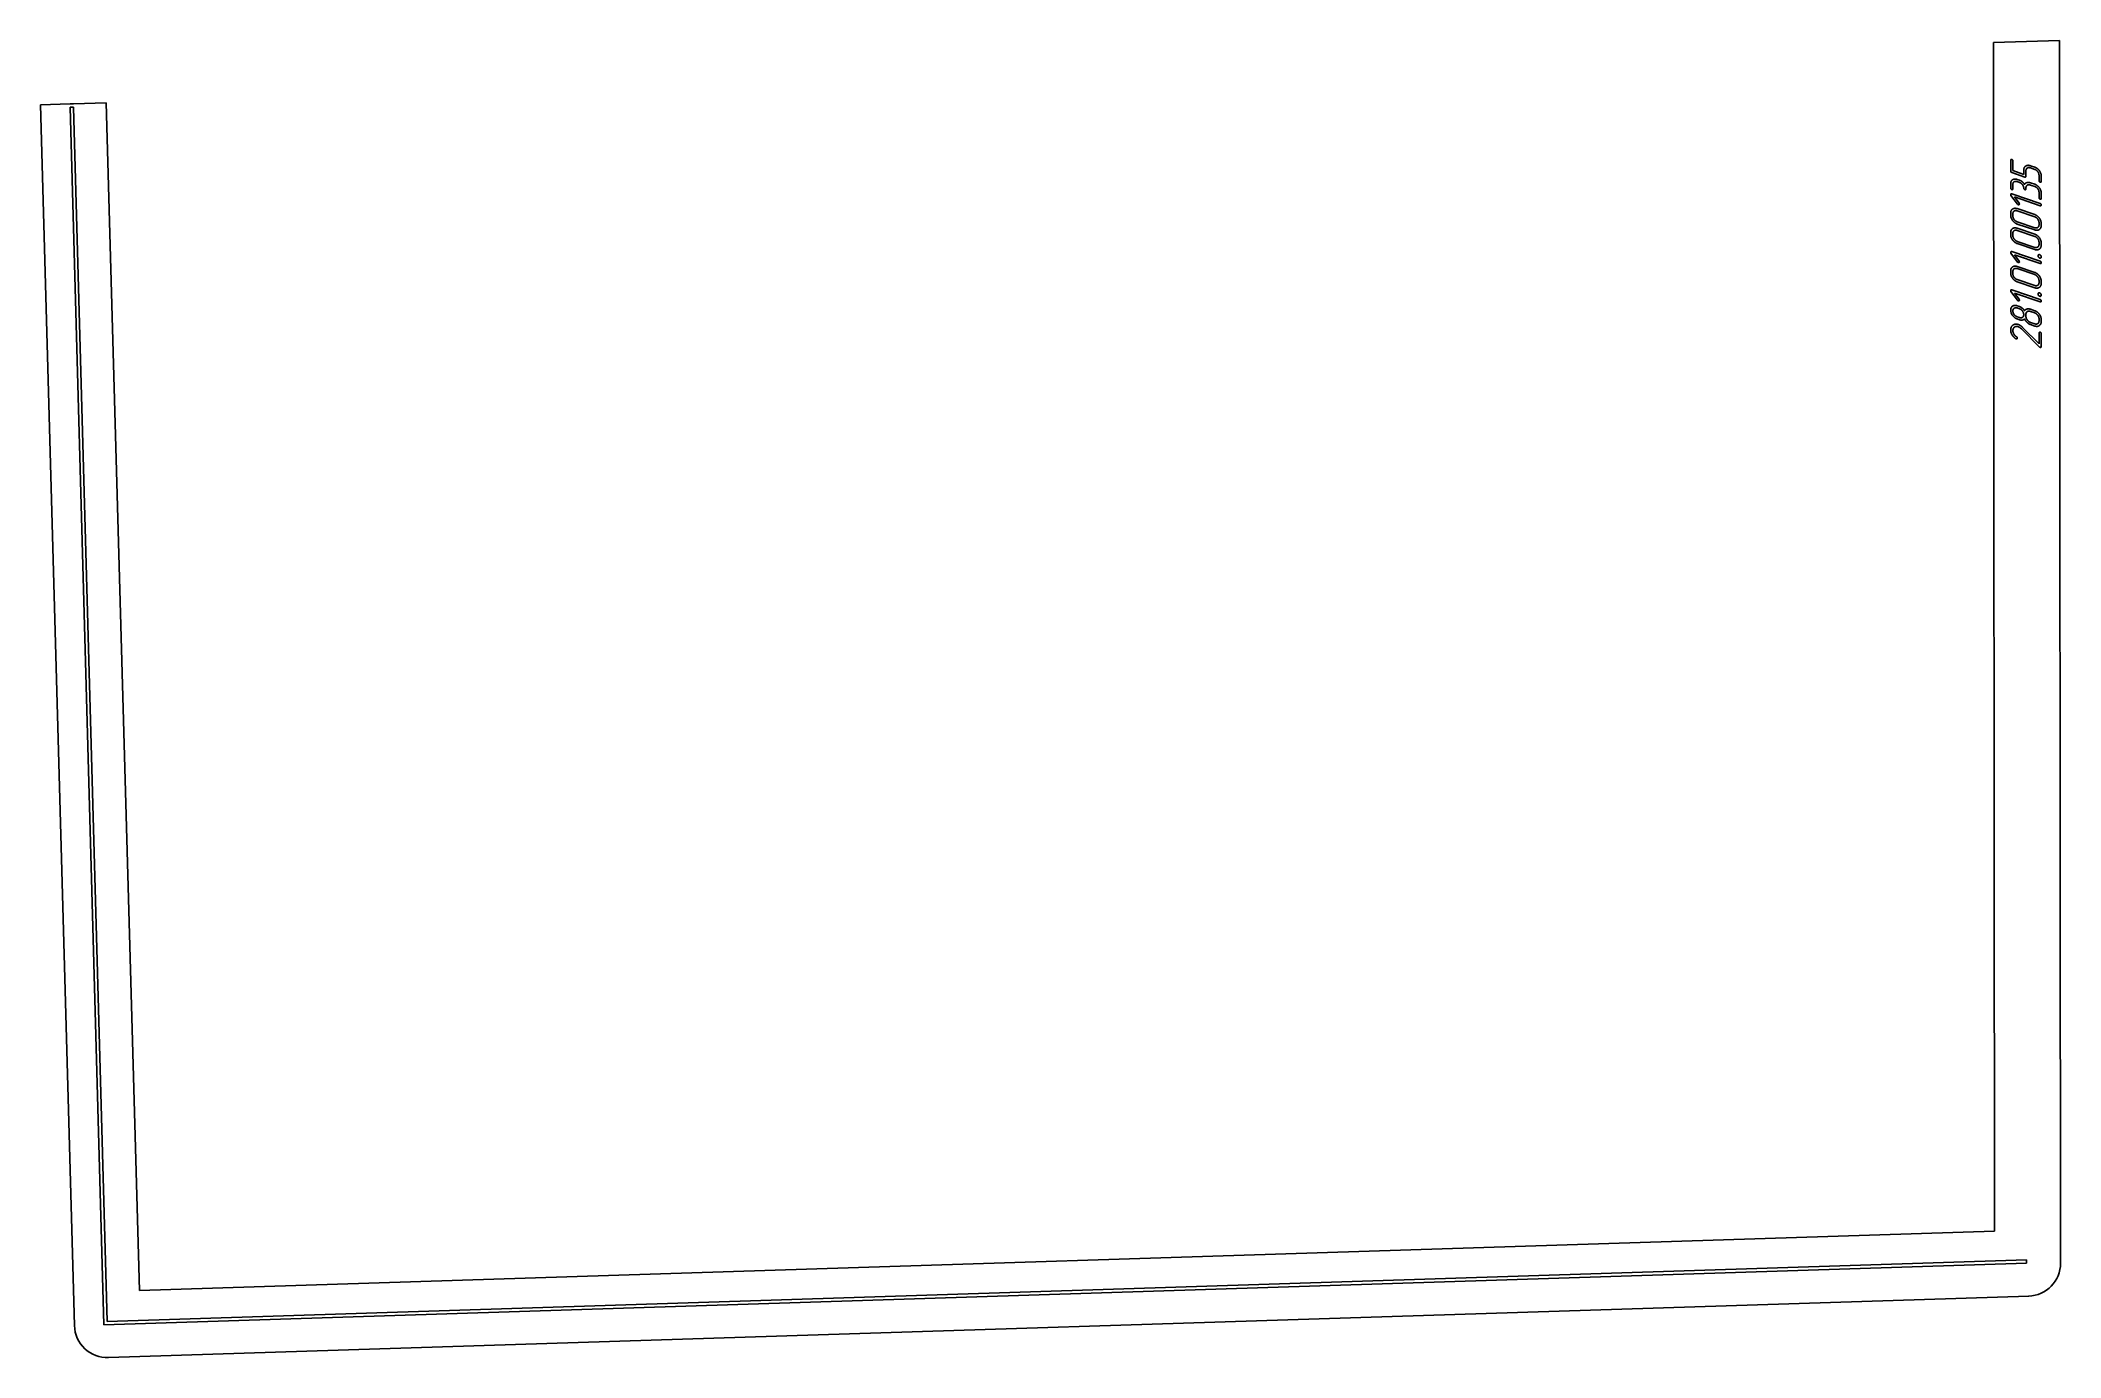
# Model space of a CAD drawing. Header units: millimetres. Extents: x 454 to 2293, y 209 to 1408.
import ezdxf

# ---------------------------------------------------------------- set-up
doc = ezdxf.new("R2010")
doc.units = ezdxf.units.MM
doc.linetypes.add('K5LT_BASIC', pattern=[0])
doc.layers.add('Engraving', color=7, linetype='Continuous')

msp = doc.modelspace()

# ---------------------------------------------------------------- linework, layer by layer
at = {"color": 150, "linetype": 'K5LT_BASIC', "lineweight": 25, "true_color": 0x0080ff}
for p, q in [((2291.7, 1408.1), (2231.7, 1406.2)), ((2231.7, 1406.2), (2232.6, 324.4)), ((2291.7, 1408.1), (2292.6, 295.4)), ((481, 1350.4), (454, 1349.5)), ((485, 238.6), (454, 1349.5)), ((481, 1350.4), (484, 1350.5)), ((514, 1351.4), (484, 1350.5)), ((544.1, 270.4), (514, 1351.4)), ((2232.6, 324.4), (544.1, 270.4)), ((2263.6, 265.4), (515.9, 209.5))]:
    msp.add_line(p, q, dxfattribs=at)
for centre, start, end in [((2262.6, 295.4), 271.8324, 0.0479), ((515, 239.4), 181.5954, 271.8324)]:
    msp.add_arc(centre, 30, start, end, dxfattribs=at)
at = {"layer": 'Engraving', "color": 150, "linetype": 'K5LT_BASIC', "lineweight": 25, "true_color": 0x0080ff}
for p, q in [((484.1, 1347.5), (481.1, 1347.4)), ((511.9, 239.3), (481.1, 1347.4)), ((484.1, 1347.5), (514.9, 242.4)), ((2247.2, 1289.2), (2247.2, 1299.2)), ((2260.1, 1283.8), (2248.2, 1287.9)), ((2249.2, 1298.5), (2249.2, 1289.6)), ((2249.2, 1289.6), (2259.1, 1286.2)), ((2259.1, 1286.2), (2259.1, 1290.2)), ((2261.1, 1289.5), (2261.1, 1284.5)), ((2265.1, 1294.1), (2269.1, 1292.7)), ((2269.1, 1290.7), (2265.1, 1292.1)), ((2247.2, 1273.7), (2247.2, 1277.7)), ((2249.2, 1277), (2249.2, 1273)), ((2253.2, 1281.6), (2255.1, 1280.9)), ((2255.1, 1278.9), (2253.2, 1279.6)), ((2255.1, 1280.9), (2255.8, 1280.7)), ((2255.8, 1280.7), (2256.2, 1280.6)), ((2256.2, 1280.6), (2256.6, 1280.3)), ((2261.1, 1273.9), (2261.1, 1272.9)), ((2265.1, 1278.5), (2269.1, 1277.2)), ((2269.1, 1275.2), (2265.1, 1276.5)), ((2273, 1280.4), (2273, 1285.4)), ((2273, 1264.9), (2273, 1269.9)), ((2275, 1284.8), (2275, 1279.8)), ((2275, 1269.2), (2275, 1264.2)), ((2247.2, 1249), (2247.2, 1251)), ((2253.4, 1259), (2247.5, 1267)), ((2248.2, 1268.5), (2274, 1259.7)), ((2249.2, 1248.3), (2249.2, 1250.3)), ((2250.6, 1265.7), (2254.8, 1259.9)), ((2274, 1257.7), (2250.6, 1265.7)), ((2253.1, 1255), (2269.1, 1249.6)), ((2253.2, 1253), (2269.1, 1247.6)), ((2247.2, 1231.2), (2247.2, 1233.2)), ((2249.2, 1230.6), (2249.2, 1232.6)), ((2269.1, 1235.6), (2253.1, 1241)), ((2253.1, 1237.2), (2269.1, 1231.8)), ((2269.1, 1237.6), (2253.2, 1243)), ((2253.2, 1235.2), (2269.1, 1229.8)), ((2273, 1242.2), (2273, 1240.2)), ((2275, 1241.5), (2275, 1239.6)), ((2253.4, 1206.4), (2247.5, 1214.4)), ((2248.2, 1215.9), (2274, 1207.1)), ((2269.1, 1217.8), (2253.1, 1223.2)), ((2269.1, 1219.8), (2253.2, 1225.2)), ((2273, 1224.4), (2273, 1222.5)), ((2275, 1223.8), (2275, 1221.8)), ((2247.2, 1196.4), (2247.2, 1198.4)), ((2249.2, 1195.7), (2249.2, 1197.7)), ((2274, 1205.1), (2250.6, 1213.1)), ((2250.6, 1213.1), (2254.8, 1207.3)), ((2253.1, 1202.4), (2269.1, 1197)), ((2253.2, 1200.4), (2269.1, 1195)), ((2253.4, 1171.6), (2247.5, 1179.6)), ((2248.2, 1181), (2274, 1172.2)), ((2250.6, 1178.2), (2254.8, 1172.5)), ((2274, 1170.3), (2250.6, 1178.2)), ((2269.1, 1183), (2253.1, 1188.4)), ((2269.1, 1185), (2253.2, 1190.4)), ((2273, 1189.6), (2273, 1187.6)), ((2275, 1188.9), (2275, 1187)), ((2247.2, 1162), (2247.2, 1162.6)), ((2247.3, 1161.3), (2247.2, 1162)), ((2247.6, 1160.1), (2247.3, 1161.3)), ((2250.8, 1166.9), (2251.9, 1166.9)), ((2251.9, 1166.9), (2252.5, 1166.8)), ((2252.5, 1166.8), (2253.1, 1166.5)), ((2253.1, 1166.5), (2255.2, 1165.9)), ((2253.1, 1164.6), (2255.2, 1163.9)), ((2261.1, 1156.9), (2261.1, 1158.9)), ((2265.1, 1163.5), (2269.1, 1162.1)), ((2265.1, 1161.5), (2269.1, 1160.1)), ((2255.2, 1155.9), (2253.1, 1156.6)), ((2255.1, 1153.9), (2253.1, 1154.6)), ((2256.2, 1146.3), (2255.5, 1146.8)), ((2257, 1145.6), (2256.2, 1146.3)), ((2273.5, 1129.1), (2257, 1145.6)), ((2258.1, 1146.9), (2273, 1131.9)), ((2269.1, 1150.2), (2265.1, 1151.5)), ((2269.1, 1148.2), (2265.1, 1149.5)), ((2273, 1154.8), (2273, 1152.8)), ((2273, 1131.9), (2273, 1142)), ((2275, 1154.1), (2275, 1152.1)), ((2275, 1141.3), (2275, 1129.4)), ((2252.3, 1136.5), (2251.9, 1136.6)), ((2261.7, 295.3), (511.9, 239.3)), ((514.9, 242.4), (2261.6, 298.3)), ((2261.6, 298.3), (2261.7, 295.3))]:
    msp.add_line(p, q, dxfattribs=at)
for points in [[(2247.5, 1299.7), (2247.2, 1299.5), (2247.2, 1299.2)], [(2247.2, 1289.2), (2247.2, 1288.2), (2248.2, 1287.9)], [(2248.2, 1299.8), (2247.8, 1300), (2247.5, 1299.7)], [(2248.9, 1299.3), (2248.5, 1299.7), (2248.2, 1299.8)], [(2249.2, 1298.5), (2249.2, 1299), (2248.9, 1299.3)], [(2260.9, 1293.8), (2259.1, 1292.6), (2259.1, 1290.2)], [(2265.1, 1294.1), (2262.6, 1294.9), (2260.9, 1293.8)], [(2261.1, 1289.5), (2261.1, 1291.1), (2262.3, 1291.9)], [(2262.3, 1291.9), (2263.4, 1292.7), (2265.1, 1292.1)], [(2273.3, 1289.6), (2271.5, 1291.9), (2269.1, 1292.7)], [(2269.1, 1290.7), (2270.7, 1290.2), (2271.9, 1288.6)], [(2271.9, 1288.6), (2273, 1287.1), (2273, 1285.4)], [(2275, 1284.8), (2275, 1287.2), (2273.3, 1289.6)], [(2248.9, 1281.3), (2247.2, 1280.2), (2247.2, 1277.7)], [(2247.2, 1273.7), (2247.2, 1273.2), (2247.6, 1272.8)], [(2247.6, 1272.8), (2248, 1272.4), (2248.2, 1272.3)], [(2248.2, 1272.3), (2248.6, 1272.2), (2248.9, 1272.4)], [(2253.2, 1281.6), (2250.6, 1282.4), (2248.9, 1281.3)], [(2248.9, 1272.4), (2249.2, 1272.5), (2249.2, 1273)], [(2249.2, 1277), (2249.2, 1278.7), (2250.3, 1279.4)], [(2250.3, 1279.4), (2251.5, 1280.2), (2253.2, 1279.6)], [(2255.1, 1278.9), (2256.8, 1278.4), (2258, 1276.8)], [(2257.7, 1279.5), (2257.1, 1280.1), (2256.6, 1280.3)], [(2259.8, 1277.1), (2258.8, 1278.6), (2257.7, 1279.5)], [(2258, 1276.8), (2259.1, 1275.3), (2259.1, 1273.6)], [(2259.1, 1273.6), (2259.1, 1273.1), (2259.5, 1272.7)], [(2259.5, 1272.7), (2259.9, 1272.3), (2260.1, 1272.3)], [(2261.9, 1278.7), (2260.5, 1278.3), (2259.8, 1277.1)], [(2260.1, 1283.8), (2261.1, 1283.5), (2261.1, 1284.5)], [(2260.1, 1272.3), (2260.5, 1272.1), (2260.8, 1272.3)], [(2260.8, 1272.3), (2261.1, 1272.5), (2261.1, 1272.9)], [(2261.1, 1273.9), (2261.1, 1275.6), (2262.3, 1276.4)], [(2265.1, 1278.5), (2263.4, 1279.1), (2261.9, 1278.7)], [(2262.3, 1276.4), (2263.4, 1277.1), (2265.1, 1276.5)], [(2273.3, 1274), (2271.6, 1276.3), (2269.1, 1277.2)], [(2269.1, 1275.2), (2270.7, 1274.6), (2271.9, 1273.1)], [(2271.9, 1273.1), (2273, 1271.5), (2273, 1269.9)], [(2273, 1280.4), (2273, 1279.9), (2273.4, 1279.6)], [(2275, 1269.2), (2275, 1271.7), (2273.3, 1274)], [(2273.4, 1279.6), (2273.8, 1279.2), (2274, 1279.1)], [(2274, 1279.1), (2274.4, 1279), (2274.8, 1279.1)], [(2274.8, 1279.1), (2275, 1279.3), (2275, 1279.8)], [(2247.5, 1268.4), (2247.2, 1268.2), (2247.2, 1267.8)], [(2247.2, 1267.8), (2247.2, 1267.4), (2247.5, 1267)], [(2248.9, 1254.6), (2247.2, 1253.5), (2247.2, 1251)], [(2248.2, 1268.5), (2247.7, 1268.6), (2247.5, 1268.4)], [(2253.1, 1255), (2250.7, 1255.8), (2248.9, 1254.6)], [(2250.3, 1252.8), (2249.2, 1252), (2249.2, 1250.3)], [(2253.2, 1253), (2251.5, 1253.5), (2250.3, 1252.8)], [(2253.4, 1259), (2254, 1258.5), (2254.1, 1258.5)], [(2254.1, 1258.5), (2254.5, 1258.3), (2254.8, 1258.5)], [(2255.1, 1259.2), (2255.1, 1259.5), (2254.8, 1259.9)], [(2254.8, 1258.5), (2255.1, 1258.7), (2255.1, 1259.2)], [(2273, 1264.9), (2273, 1264.4), (2273.4, 1264)], [(2273.4, 1264), (2273.8, 1263.6), (2274, 1263.6)], [(2274, 1263.6), (2274.4, 1263.4), (2274.8, 1263.6)], [(2274.8, 1259.1), (2274.5, 1259.5), (2274, 1259.7)], [(2274, 1257.7), (2274.6, 1257.5), (2274.8, 1257.7)], [(2274.8, 1263.6), (2275, 1263.8), (2275, 1264.2)], [(2275, 1258.3), (2275, 1258.8), (2274.8, 1259.1)], [(2274.8, 1257.7), (2275, 1258.2), (2275, 1258.3)], [(2247.2, 1249), (2247.2, 1246.5), (2249, 1244.2)], [(2248.9, 1236.9), (2247.2, 1235.7), (2247.2, 1233.2)], [(2253.1, 1237.2), (2250.7, 1238), (2248.9, 1236.9)], [(2249, 1244.2), (2250.8, 1241.8), (2253.1, 1241)], [(2249.2, 1248.3), (2249.2, 1246.7), (2250.3, 1245.1)], [(2250.3, 1235), (2249.2, 1234.2), (2249.2, 1232.6)], [(2250.3, 1245.1), (2251.5, 1243.6), (2253.2, 1243)], [(2253.2, 1235.2), (2251.5, 1235.8), (2250.3, 1235)], [(2273.3, 1246.4), (2271.5, 1248.7), (2269.1, 1249.6)], [(2271.9, 1245.4), (2270.8, 1247), (2269.1, 1247.6)], [(2269.1, 1237.6), (2270.7, 1237.1), (2271.9, 1237.9)], [(2269.1, 1235.6), (2271.6, 1234.8), (2273.3, 1236)], [(2273, 1242.2), (2273, 1243.8), (2271.9, 1245.4)], [(2271.9, 1237.9), (2273, 1238.7), (2273, 1240.2)], [(2275, 1241.5), (2275, 1244), (2273.3, 1246.4)], [(2273.3, 1236), (2275, 1237.3), (2275, 1239.6)], [(2247.2, 1231.2), (2247.2, 1228.7), (2249, 1226.4)], [(2247.5, 1215.8), (2247.2, 1215.6), (2247.2, 1215.2)], [(2247.2, 1215.2), (2247.2, 1214.8), (2247.5, 1214.4)], [(2248.2, 1215.9), (2247.7, 1216), (2247.5, 1215.8)], [(2249, 1226.4), (2250.8, 1224.1), (2253.1, 1223.2)], [(2249.2, 1230.6), (2249.2, 1228.9), (2250.3, 1227.4)], [(2250.3, 1227.4), (2251.5, 1225.8), (2253.2, 1225.2)], [(2273.3, 1228.6), (2271.5, 1230.9), (2269.1, 1231.8)], [(2271.9, 1227.6), (2270.8, 1229.2), (2269.1, 1229.8)], [(2269.1, 1219.8), (2270.7, 1219.3), (2271.9, 1220.1)], [(2269.1, 1217.8), (2271.6, 1217), (2273.3, 1218.2)], [(2273, 1224.4), (2273, 1226.1), (2271.9, 1227.6)], [(2271.9, 1220.1), (2273, 1220.9), (2273, 1222.5)], [(2275, 1223.8), (2275, 1226.3), (2273.3, 1228.6)], [(2273.3, 1218.2), (2275, 1219.5), (2275, 1221.8)], [(2248.9, 1202), (2247.2, 1200.9), (2247.2, 1198.4)], [(2247.2, 1196.4), (2247.2, 1193.9), (2249, 1191.6)], [(2253.1, 1202.4), (2250.7, 1203.2), (2248.9, 1202)], [(2250.3, 1200.2), (2249.2, 1199.4), (2249.2, 1197.7)], [(2249.2, 1195.7), (2249.2, 1194.1), (2250.3, 1192.5)], [(2253.2, 1200.4), (2251.5, 1200.9), (2250.3, 1200.2)], [(2253.4, 1206.4), (2254, 1205.9), (2254.1, 1205.9)], [(2254.1, 1205.9), (2254.5, 1205.8), (2254.8, 1205.9)], [(2255.1, 1206.6), (2255.1, 1206.9), (2254.8, 1207.3)], [(2254.8, 1205.9), (2255.1, 1206.1), (2255.1, 1206.6)], [(2273.3, 1193.8), (2271.5, 1196.1), (2269.1, 1197)], [(2272.5, 1213), (2272.1, 1212.7), (2272.1, 1212.1)], [(2272.1, 1212.1), (2272.1, 1211.4), (2272.6, 1210.8)], [(2273.5, 1213.1), (2273, 1213.3), (2272.5, 1213)], [(2272.6, 1210.8), (2273.2, 1210.2), (2273.5, 1210.1)], [(2274.6, 1212.4), (2274.1, 1212.9), (2273.5, 1213.1)], [(2273.5, 1210.1), (2274.1, 1209.9), (2274.6, 1210.2)], [(2274.8, 1206.5), (2274.5, 1206.9), (2274, 1207.1)], [(2274, 1205.1), (2274.6, 1204.9), (2274.8, 1205.1)], [(2275, 1211.1), (2275, 1211.8), (2274.6, 1212.4)], [(2274.6, 1210.2), (2275, 1210.4), (2275, 1211.1)], [(2275, 1205.7), (2275, 1206.2), (2274.8, 1206.5)], [(2274.8, 1205.1), (2275, 1205.6), (2275, 1205.7)], [(2247.5, 1181), (2247.2, 1180.8), (2247.2, 1180.4)], [(2247.2, 1180.4), (2247.2, 1180), (2247.5, 1179.6)], [(2248.2, 1181), (2247.7, 1181.2), (2247.5, 1181)], [(2249, 1191.6), (2250.8, 1189.2), (2253.1, 1188.4)], [(2250.3, 1192.5), (2251.5, 1191), (2253.2, 1190.4)], [(2271.9, 1192.8), (2270.8, 1194.4), (2269.1, 1195)], [(2269.1, 1185), (2270.7, 1184.5), (2271.9, 1185.3)], [(2269.1, 1183), (2271.6, 1182.2), (2273.3, 1183.4)], [(2273, 1189.6), (2273, 1191.2), (2271.9, 1192.8)], [(2271.9, 1185.3), (2273, 1186.1), (2273, 1187.6)], [(2272.5, 1178.2), (2272.1, 1177.9), (2272.1, 1177.3)], [(2272.1, 1177.3), (2272.1, 1176.6), (2272.6, 1176)], [(2273.5, 1178.3), (2273, 1178.5), (2272.5, 1178.2)], [(2275, 1188.9), (2275, 1191.4), (2273.3, 1193.8)], [(2273.3, 1183.4), (2275, 1184.7), (2275, 1187)], [(2274.6, 1177.6), (2274.1, 1178.1), (2273.5, 1178.3)], [(2275, 1176.3), (2275, 1177), (2274.6, 1177.6)], [(2248.9, 1166.3), (2247.2, 1165), (2247.2, 1162.6)], [(2247.6, 1160.1), (2248, 1158.9), (2248.9, 1157.8)], [(2250.8, 1166.9), (2249.7, 1166.9), (2248.9, 1166.3)], [(2250.3, 1164.3), (2249.2, 1163.6), (2249.2, 1161.9)], [(2249.2, 1161.9), (2249.2, 1160.3), (2250.3, 1158.7)], [(2253.1, 1164.6), (2251.5, 1165.1), (2250.3, 1164.3)], [(2250.3, 1158.7), (2251.5, 1157.2), (2253.1, 1156.6)], [(2253.4, 1171.6), (2254, 1171.1), (2254.1, 1171.1)], [(2254.1, 1171.1), (2254.5, 1170.9), (2254.8, 1171.1)], [(2255.1, 1171.7), (2255.1, 1172.1), (2254.8, 1172.5)], [(2254.8, 1171.1), (2255.1, 1171.3), (2255.1, 1171.7)], [(2257.7, 1164.4), (2256.6, 1165.4), (2255.2, 1165.9)], [(2258, 1161.7), (2256.9, 1163.3), (2255.2, 1163.9)], [(2259.8, 1162.1), (2258.9, 1163.5), (2257.7, 1164.4)], [(2259.1, 1158.5), (2259.1, 1160.1), (2258, 1161.7)], [(2258, 1156.1), (2259.1, 1156.9), (2259.1, 1158.5)], [(2261.9, 1163.6), (2260.5, 1163.2), (2259.8, 1162.1)], [(2262.3, 1161.3), (2261.1, 1160.5), (2261.1, 1158.9)], [(2265.1, 1163.5), (2263.4, 1164), (2261.9, 1163.6)], [(2265.1, 1161.5), (2263.4, 1162), (2262.3, 1161.3)], [(2273.3, 1158.9), (2271.6, 1161.3), (2269.1, 1162.1)], [(2271.9, 1158), (2270.7, 1159.6), (2269.1, 1160.1)], [(2272.6, 1176), (2273.2, 1175.4), (2273.5, 1175.3)], [(2275, 1154.1), (2275, 1156.6), (2273.3, 1158.9)], [(2273.5, 1175.3), (2274.1, 1175.1), (2274.6, 1175.3)], [(2274.8, 1171.7), (2274.5, 1172.1), (2274, 1172.2)], [(2274, 1170.3), (2274.6, 1170.1), (2274.8, 1170.3)], [(2274.6, 1175.3), (2275, 1175.6), (2275, 1176.3)], [(2275, 1170.9), (2275, 1171.4), (2274.8, 1171.7)], [(2274.8, 1170.3), (2275, 1170.7), (2275, 1170.9)], [(2249.1, 1148.9), (2247.2, 1147.4), (2247.2, 1144.5)], [(2247.2, 1144.5), (2247.2, 1142.4), (2248.3, 1140.5)], [(2248.3, 1140.5), (2249.5, 1138.3), (2251.9, 1136.6)], [(2248.9, 1157.8), (2250.8, 1155.4), (2253.1, 1154.6)], [(2254, 1149.6), (2251.2, 1150.6), (2249.1, 1148.9)], [(2249.2, 1143.9), (2249.2, 1144.9), (2249.6, 1145.8)], [(2250, 1141.1), (2249.2, 1142.5), (2249.2, 1143.9)], [(2249.6, 1145.8), (2250, 1146.6), (2250.6, 1147.1)], [(2252.6, 1138.3), (2250.7, 1139.7), (2250, 1141.1)], [(2250.6, 1147.1), (2252, 1148.3), (2254, 1147.6)], [(2255.9, 1148.7), (2255, 1149.3), (2254, 1149.6)], [(2254, 1147.6), (2254.8, 1147.3), (2255.5, 1146.8)], [(2255.1, 1153.9), (2256.6, 1153.4), (2257.8, 1153.6)], [(2255.2, 1155.9), (2256.8, 1155.3), (2258, 1156.1)], [(2258.1, 1146.9), (2256.9, 1148.1), (2255.9, 1148.7)], [(2257.8, 1153.6), (2259, 1153.8), (2259.8, 1154.6)], [(2259.8, 1154.6), (2260.8, 1152.7), (2262.2, 1151.4)], [(2261.1, 1156.9), (2261.1, 1155.2), (2262.3, 1153.7)], [(2262.2, 1151.4), (2263.6, 1150.1), (2265.1, 1149.5)], [(2262.3, 1153.7), (2263.4, 1152.1), (2265.1, 1151.5)], [(2269.1, 1150.2), (2270.7, 1149.6), (2271.9, 1150.4)], [(2269.1, 1148.2), (2271.6, 1147.3), (2273.3, 1148.6)], [(2273, 1154.8), (2273, 1156.5), (2271.9, 1158)], [(2271.9, 1150.4), (2273, 1151.2), (2273, 1152.8)], [(2273.4, 1142.5), (2273, 1142.3), (2273, 1142)], [(2273.3, 1148.6), (2275, 1149.8), (2275, 1152.1)], [(2274, 1142.6), (2273.7, 1142.7), (2273.4, 1142.5)], [(2274.7, 1142.1), (2274.4, 1142.5), (2274, 1142.6)], [(2275, 1141.3), (2275, 1141.8), (2274.7, 1142.1)], [(2252.3, 1136.5), (2252.7, 1136.3), (2253, 1136.5)], [(2253.1, 1137.8), (2252.9, 1138.1), (2252.6, 1138.3)], [(2253, 1136.5), (2253.2, 1136.8), (2253.2, 1137.2)], [(2253.2, 1137.2), (2253.2, 1137.5), (2253.1, 1137.8)], [(2273.5, 1129.1), (2273.7, 1128.9), (2274, 1128.8)], [(2274, 1128.8), (2274.4, 1128.6), (2274.7, 1128.8)], [(2274.7, 1128.8), (2275, 1129), (2275, 1129.4)]]:
    msp.add_open_spline(points, degree=2, dxfattribs=at)

doc.saveas('drawing.dxf')
